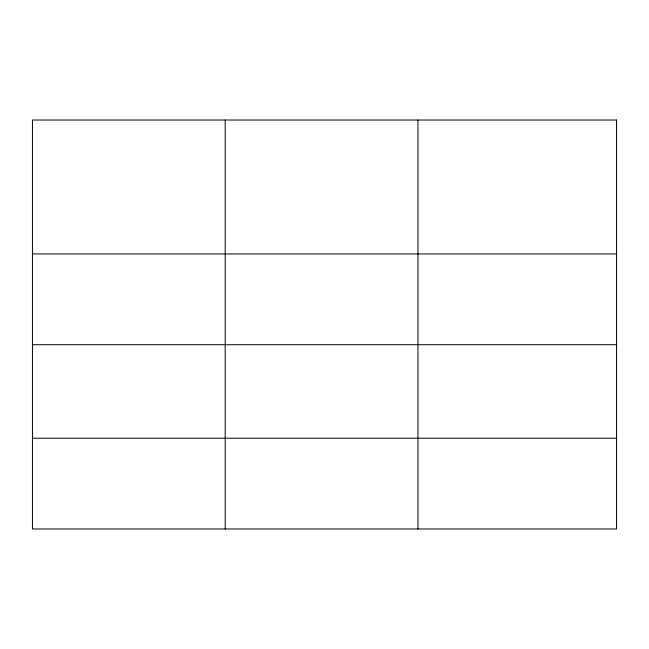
<?xml version="1.0" encoding="UTF-8"?>
<svg xmlns="http://www.w3.org/2000/svg" width="649" height="649" viewBox="0 0 649 649"><rect width="100%" height="100%" fill="white"/><g stroke="black" fill="none" stroke-linecap="round" stroke-linejoin="round"><path stroke-width="0.97" d="M32.45 253.946L616.55 253.946M32.45 344.708L616.55 344.708M32.45 438.213L616.55 438.213M417.956 120.024L417.956 528.976M225.203 120.024L225.203 528.976M616.55 120.024L32.45 120.024L32.45 528.976L616.55 528.976L616.55 120.024"/></g></svg>
